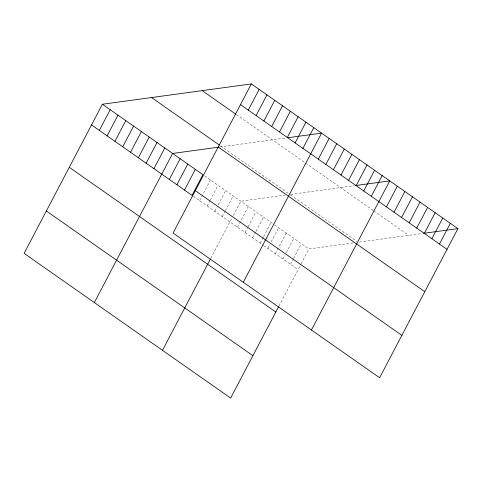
<?xml version="1.0" encoding="UTF-8"?>
<svg xmlns="http://www.w3.org/2000/svg" width="482" height="482" viewBox="0 0 482 482"><rect width="100%" height="100%" fill="white"/><g stroke="black" fill="none" stroke-linecap="round" stroke-linejoin="round"><path stroke-width="0.36" stroke-dasharray="2.41 1.81" d="M199.614 200.669L210.483 179.973M207.188 205.977L209.905 200.801M210.248 200.157L218.057 185.281M214.761 211.285L216.804 207.399M218.159 204.814L225.63 190.583M222.335 216.587L225.052 211.411M225.395 210.767L233.204 195.891M210.742 258.406L231.95 218.015M233.306 215.424L240.777 201.193L285.019 195.162M237.481 227.197L248.351 206.501M245.055 232.505L247.772 227.329M248.116 226.685L255.924 211.809M252.628 237.813L255.689 231.987M256.026 231.342L263.497 217.111M260.202 243.115L263.262 237.295M263.6 236.65L271.071 222.419M267.775 248.423L269.818 244.543M271.173 241.952L278.644 227.727M275.349 253.731L286.218 233.029M282.922 259.033L284.964 255.153M286.32 252.568L293.791 238.337M290.495 264.341L293.213 259.165M293.556 258.521L301.364 243.639M278.903 306.154L300.786 264.473M301.13 263.823L308.938 248.947L353.179 242.916M219.665 147.028L285.76 138.015M290.592 194.403L353.927 185.769M359.409 242.066L422.087 233.523M236.403 114.608L305.046 162.693M305.624 163.103L373.207 210.441M373.791 210.851L408.742 235.343M220.569 145.901L288.766 193.68M290.519 194.903L356.933 241.428M204.657 175.894L273.987 224.461M274.565 224.865L308.938 248.947M193.21 196.18L263.118 245.157M263.702 245.567L298.069 269.643"/><path stroke-width="0.72" d="M251.351 83.934L173.062 233.053L379.611 377.755L457.9 228.637L251.351 83.934L102.389 104.245L24.1 253.363L230.649 398.066L278.56 306.805M99.322 130.411L110.191 109.709M107.125 135.876L117.994 115.18M114.933 141.34L125.796 120.645M122.735 146.811L133.598 126.109M130.538 152.276L141.401 131.58M138.34 157.741L149.209 137.045M146.142 163.211L157.012 142.509M153.945 168.676L164.814 147.98M94.327 302.563L172.616 153.445L218.262 147.221M169.321 179.449L180.19 158.747M176.894 184.751L187.763 164.055M184.467 190.059L195.337 169.363M248.284 110.101L259.153 89.405M256.087 115.566L266.956 94.87M263.889 121.036L274.758 100.334M271.697 126.501L282.56 105.799M162.488 350.312L210.399 259.057M279.5 131.966L290.363 111.27M287.302 137.43L298.165 116.734M295.105 142.901L305.974 122.199M302.907 148.366L313.776 127.67M243.29 282.253L321.578 133.134L287.17 137.828M318.283 159.138L329.152 138.442M325.856 164.446L336.725 143.744M333.43 169.748L344.299 149.052M341.003 175.056L351.872 154.354M348.576 180.364L359.445 159.663M356.15 185.666L367.019 164.971M363.723 190.974L374.592 170.273M371.297 196.276L382.166 175.581M311.45 330.001L389.739 180.889L355.33 185.576M386.444 206.892L397.313 186.191M394.017 212.194L404.886 191.499M401.59 217.503L412.459 196.801M409.164 222.811L420.033 202.109M416.737 228.113L427.606 207.417M424.311 233.421L435.18 212.719M431.884 238.723L442.753 218.027M439.457 244.031L450.327 223.335M423.491 233.33L457.9 228.637M240.482 104.636L447.031 249.339M202.193 90.64L235.806 114.186M151.547 97.545L219.37 145.058M218.232 147.01L424.787 291.712M102.389 104.245L202.91 174.665L192.041 195.367L91.52 124.94M195.312 190.673L401.861 335.376M69.269 167.32L275.825 312.023M46.35 210.983L252.899 355.686"/></g></svg>
